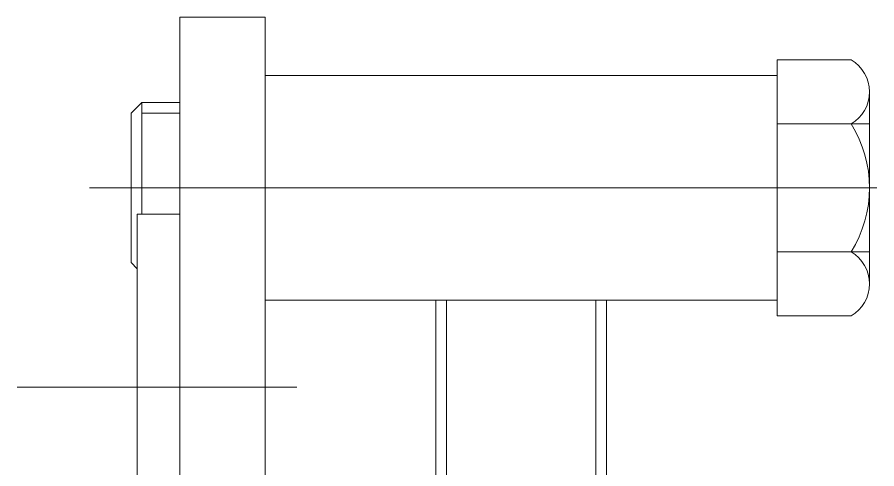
# Model space of a CAD drawing. Extents: x 104.2 to 172.2, y 134.1 to 160.6.
# Drawn here: x 147.41 to 152.45, y 145.57 to 148.22 of the extents above; entities that cross this region are included whole.
import ezdxf

# ---------------------------------------------------------------- set-up
doc = ezdxf.new("R2010")
doc.units = 0
doc.header["$LTSCALE"] = 0.5
doc.header["$MEASUREMENT"] = 0
doc.layers.add('AM_5', color=3, linetype='CONTINUOUS', lineweight=15)

msp = doc.modelspace()

# ---------------------------------------------------------------- linework, layer by layer
at = {"layer": 'AM_5', "color": 0, "ltscale": 0.75}
for p, q in [((152.30149, 147.96882), (151.86848, 147.96882)), ((151.86848, 147.96882), (151.86848, 146.46882)), ((151.86848, 147.87632), (148.86848, 147.87632)), ((151.86848, 146.56132), (151.86848, 147.87632)), ((152.40975, 147.78132), (152.40975, 146.65632)), ((148.08179, 147.65632), (148.14429, 147.71882)), ((148.14429, 147.71882), (148.36848, 147.71882)), ((148.14429, 147.71882), (148.14429, 147.06489)), ((148.08179, 147.65632), (148.08179, 146.78132)), ((148.14429, 147.65632), (148.36848, 147.65632)), ((152.40975, 147.59382), (151.86848, 147.59382)), ((147.83819, 147.21882), (152.45252, 147.21882)), ((152.40975, 146.84382), (151.86848, 146.84382)), ((148.08179, 146.78132), (148.11848, 146.74463)), ((151.86848, 146.56132), (148.86848, 146.56132)), ((149.93098, 144.23928), (149.93098, 146.56132)), ((150.80598, 144.23928), (150.80598, 146.56132)), ((152.30149, 146.46882), (151.86848, 146.46882)), ((147.41468, 146.05164), (149.05302, 146.05164))]:
    msp.add_line(p, q, dxfattribs=at)
for points in [[(148.36848, 145.22666), (148.86848, 145.22666), (148.86848, 148.21882), (148.36848, 148.21882)], [(148.36848, 141.06489), (148.11848, 141.06489), (148.11848, 147.06489), (148.36848, 147.06489)]]:
    msp.add_lwpolyline(points, close=True, dxfattribs=at)
msp.add_lwpolyline([(149.86848, 144.23928), (149.86848, 146.56132), (150.86848, 146.56132), (150.86848, 144.23928)], dxfattribs=at)
for centre, radius, start, end in [((152.19324, 147.78132), 0.21651, 300, 60), ((151.7061, 147.21882), 0.70365, 327.79577, 32.20423), ((152.19324, 146.65632), 0.21651, 300, 60)]:
    msp.add_arc(centre, radius, start, end, dxfattribs=at)

doc.saveas('drawing.dxf')
